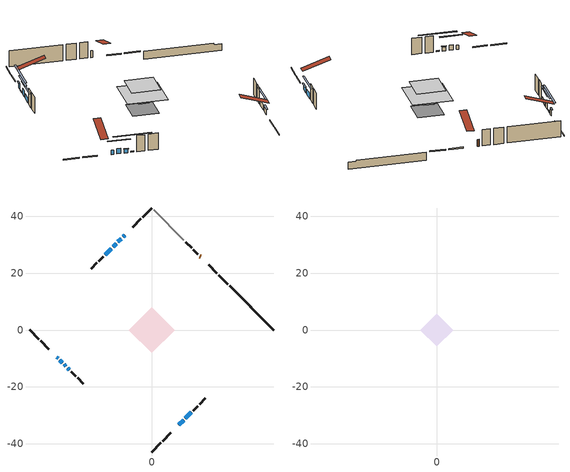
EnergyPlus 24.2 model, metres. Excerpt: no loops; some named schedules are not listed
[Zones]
conditioned space
 floor outside (Floor1 construction): -2.14,0 0,2.14 2.14,0 0,-2.14 z0.61
 floor adiabatic (AdiabaticFloorConstruction): -8.07,0 0,8.07 8.07,0 0,-8.07 z3.05
 floor foundation (Slab1 construction): -5.29,0 0,5.29 5.29,0 0,-5.29 z-1.77
 wall outside (RimJoist1 construction): 0,-42.99 3.19,-39.79 / -42.99,0 -39.79,-3.19 / 0,42.99 -3.19,39.79 / 26.81,16.18 23.62,19.37 z0.61:0.91
 wall outside (RimJoist2 construction): 3.85,-39.14 6.76,-36.23 / -39.14,-3.85 -36.23,-6.76 / -3.85,39.14 -6.76,36.23 / 22.96,20.02 20.05,22.93 z0.61:0.91
 wall outside (AdiabaticWallConstruction 1): 17.26,25.72 16.93,26.06 z0.61:2.64
 wall outside (AdiabaticWallConstruction): -33.44,-9.55 -33,-9.98 z0.61:1.83; -32.35,-10.64 -31.52,-11.47 / 9.55,-33.44 11.21,-31.78 / 11.86,-31.12 13.93,-29.05 z0.61:2.13; -9.55,33.44 -10.12,32.86 z0.61:2.34; -30.86,-12.12 -30.22,-12.77 z0.61:1.73; -10.78,32.21 -11.89,31.09 / -29.56,-13.42 -29,-13.98 z0.61:0.92; -12.55,30.44 -13.63,29.36 z0.61:2.44; -14.28,28.7 -16.44,26.55 z0.61:1.91
 wall outside (Wall1 construction): 14.59,-28.4 16.19,-26.8 / -28.35,-14.64 -26.75,-16.24 / -17.1,25.89 -18.7,24.29 / 16.27,26.71 14.68,28.31 z0.61:5.49
 wall outside (Wall2 construction): 16.84,-26.14 18.87,-24.12 / -26.09,-16.9 -24.07,-18.92 / -19.35,23.63 -21.37,21.61 / 14.02,28.97 12,30.99 z0.61:5.49
 wall foundation (FoundationWall1 construction): 27.47,15.52,-1.77 27.47,15.52,0.61 41.43,1.55,0.61 41.43,1.55,0.28 42.99,0,0.28 42.99,0,-1.77
 wall adiabatic (Wall3 construction): 11.34,31.65 0.66,42.33 z0.61:5.49
 window (WindowConstruction 7): -33.44,-9.55 -33.01,-9.98 z0.61:1.83
 window (WindowConstruction 3): -32.35,-10.64 -31.52,-11.47 z0.61:2.13
 window (WindowConstruction 4): -9.55,33.44 -10.12,32.86 z0.61:2.34
 window (WindowConstruction 5): 9.55,-33.44 11.21,-31.78 z0.61:2.13
 window (WindowConstruction 6): -30.86,-12.12 -30.22,-12.77 z0.61:1.73
 window (WindowConstruction 8): -10.78,32.21 -11.89,31.09 z0.61:0.91
 window (WindowConstruction): -12.55,30.44 -13.63,29.36 z0.61:2.44
 window (WindowConstruction 9): -29.56,-13.43 -29,-13.98 z0.61:0.91
 window (WindowConstruction 1): -14.28,28.7 -16.44,26.55 z0.61:1.91
 window (WindowConstruction 2): 11.86,-31.12 13.93,-29.06 z0.61:2.13
 door (Door): 17.26,25.73 16.93,26.05 z0.61:2.64
 ceiling adiabatic (AdiabaticFloorConstruction): 0,-8.07 8.07,0 0,8.07 -8.07,0 z3.05
attic - vented
 floor to conditioned space (Floor2 construction Reversed): -5.75,0 0,5.75 5.75,0 0,-5.75 z5.49
 roof outside (Roof1 construction): 8.89,-34.09,5.49 3.29,-28.49,8.13 1.81,-29.96,8.13 7.42,-35.57,5.49; -34.09,-8.89,5.49 -28.49,-3.29,8.13 -29.96,-1.81,8.13 -35.57,-7.42,5.49; -8.89,34.09,5.49 -3.29,28.49,8.13 -1.81,29.96,8.13 -7.42,35.57,5.49; 17.92,25.07,5.49 12.31,19.46,8.13 13.79,17.99,8.13 19.4,23.59,5.49
shading: -29.65,-13.33 -34.21,-8.77 -34.51,-9.06 -29.95,-13.62 z4.77; -10.27,32.72 -9.41,33.58 -9.7,33.87 -10.56,33.01 z2.54; 11.35,-31.64 9.41,-33.58 9.7,-33.87 11.64,-31.93 z2.34; -30.07,-12.91 -31.01,-11.98 -31.3,-12.27 -30.37,-13.2 z1.93; -15.49,27.5 -7.19,35.8 -7.48,36.09 -15.78,27.79 z6; -15.49,27.49 -10.68,32.3 -10.97,32.59 -15.78,27.78 z5.08; -25.41,-17.58 -33.15,-9.83 -33.44,-10.12 -25.7,-17.87 z6; -18.31,24.68 -12.42,30.57 -12.71,30.86 -18.6,24.97 z4.54; 15.8,-27.19 10,-32.99 10.29,-33.28 16.09,-27.48 z4.77
[Building]
Building 1: Terrain=Suburbs
[Site:Location]
Toronto City Centre_ON: Latitude {deg}=43.63; Longitude {deg}=-79.39; Time Zone {hr}=-5; Elevation {m}=77; Keep Site Location Information=Yes
[Site:GroundTemperature:Shallow]
5.01852, 3.26908, 3.12898, 3.95918, 7.29196, 10.6092, 13.4851, 15.3069, 15.4617, 13.9799, 11.1774, 7.9619
[Site:WaterMainsTemperature]
Calculation Method=Schedule; Temperature Schedule=mains temperature schedule
[Material] Roughness=Rough; Thermal Absorptance=0.9
Name | Thickness {m} | Conductivity {W/m-K} | Density {kg/m3} | Specific Heat {J/kg-K} | Solar Absorptance | Visible Absorptance
asphalt or fiberglass shingles | 0.00635 | 0.162714 | 1121.4 | 1465.45 | 0.4 | 0.4
ceiling loosefill ins | 0.169333 | 0.0480833 | 16.02 | 1046.75 | 0.7 | 0.7
ceiling stud and cavity | 0.1397 | 0.14885 | 65.682 | 1177.47 | 0.7 | 0.7
concrete 4.0 in. | 0.1016 | 1.803125 | 2242.8 | 837.4 | 0.7 | 0.7
concrete 8.0 in. | 0.2032 | 1.803125 | 2242.8 | 837.4 | 0.7 | 0.7
door material | 0.04445 | 0.053851 | 512.64 | 1214.23 | 0.7 | 0.7
exterior vertical ins | 0.0460229 | 0.029427 | 32.04 | 1214.23 | 0.7 | 0.7
floor covering | 0.0127 | 0.0433444 | 54.468 | 1339.84 | 0.6 | 0.6
floor rigid ins | 0.103632 | 0.029427 | 32.04 | 1214.23 | 0.7 | 0.7
floor rigid ins 1; wall rigid ins | 0.512978 | 0.029427 | 32.04 | 1214.23 | 0.7 | 0.7
floor stud and cavity | 0.1397 | 0.190625 | 92.3553 | 1139.71 | 0.7 | 0.7
floor stud and cavity 1 | 0.1397 | 1.75129 | 37.0049 | 1207.88 | 0.7 | 0.7
furniture material conditioned space 1 | 0.1524 | 0.115458 | 640.8 | 1214.23 | 0.6 | 0.6
gypsum board | 0.0127 | 0.160291 | 801 | 837.4 | 0.6 | 0.6
gypsum board 1 | 0.0127 | 0.160291 | 801 | 837.4 | 0.7 | 0.7
osb sheathing 0.5 in. | 0.0127 | 0.115458 | 512.64 | 1214.23 | 0.7 | 0.7
osb sheathing 0.5 in. 1 | 0.0127 | 0.115458 | 512.64 | 1214.23 | 0.4 | 0.4
osb sheathing 0.75 in. | 0.01905 | 0.115458 | 512.64 | 1214.23 | 0.7 | 0.7
osb sheathing 2.0 in. | 0.0508 | 0.115458 | 512.64 | 1214.23 | 0.7 | 0.7
rim joist rigid ins | 0.051816 | 0.029427 | 32.04 | 1214.23 | 0.7 | 0.7
rim joist stud and cavity | 0.0508 | 0.0406579 | 125.044 | 1163.47 | 0.6 | 0.6
rim joist stud and cavity 1 | 0.0508 | 0.0291244 | 125.044 | 1163.47 | 0.6 | 0.6
wall stud and cavity | 0.1397 | 0.0818765 | 139.0536 | 1170.24 | 0.7 | 0.7
wall stud and cavity 1 | 0.1397 | 0.0934493 | 139.0536 | 1170.24 | 0.7 | 0.7
wall stud and cavity 2 | 0.1397 | 0.084264 | 139.0536 | 1170.24 | 0.7 | 0.7
wall stud and cavity 3 | 0.0889 | 0.380278 | 52.3479 | 1209.89 | 0.7 | 0.7
wall stud and cavity 4 | 0.0889 | 0.391764 | 83.0341 | 1211.67 | 0.7 | 0.7
wood siding | 0.0254 | 0.102417 | 544.68 | 1172.36 | 0.4 | 0.4
wood siding 1; wood siding 2; wood siding 3 | 0.0254 | 0.102417 | 544.68 | 1172.36 | 0.7 | 0.7
[WindowMaterial:SimpleGlazingSystem]
Name | U-Factor {W/m2-K} | Solar Heat Gain Coefficient
WindowMaterial | 3.94791 | 0.63
WindowMaterial 1 | 6.96861 | 0.77
WindowMaterial 2 | 2.62267 | 0.5
WindowMaterial 3 | 2.61983 | 0.55
WindowMaterial 4 | 7.20481 | 0.73
WindowMaterial 5 | 6.70685 | 0.75
WindowMaterial 6 | 8.18995 | 0.61
[Construction]
AdiabaticFloorConstruction: floor stud and cavity 1, floor rigid ins 1, osb sheathing 0.75 in., floor covering
AdiabaticWallConstruction: wood siding 2, wall rigid ins, wall stud and cavity 3, gypsum board
AdiabaticWallConstruction 1: wood siding 3, wall rigid ins, wall stud and cavity 3, gypsum board
Door: door material
Floor1 construction: floor stud and cavity, floor rigid ins, osb sheathing 0.75 in., floor covering
Floor2 construction Reversed: gypsum board, ceiling stud and cavity, ceiling loosefill ins
FoundationWall1 construction: concrete 8.0 in., gypsum board 1
furniture construction conditioned space 1: furniture material conditioned space 1
PartitionWallConstruction: gypsum board, wall stud and cavity 4, gypsum board
RimJoist1 construction: wood siding 1, rim joist rigid ins, osb sheathing 2.0 in., rim joist stud and cavity
RimJoist2 construction: wood siding 1, osb sheathing 2.0 in., rim joist stud and cavity 1
Roof1 construction: asphalt or fiberglass shingles
Slab1 construction: concrete 4.0 in.
Wall1 construction: wood siding, osb sheathing 0.5 in., wall stud and cavity, gypsum board
Wall2 construction: wood siding, osb sheathing 0.5 in., wall stud and cavity 1, gypsum board
Wall3 construction: osb sheathing 0.5 in. 1, wall stud and cavity 2, gypsum board
WindowConstruction: WindowMaterial
WindowConstruction 1: WindowMaterial 1
WindowConstruction 2; WindowConstruction 3; WindowConstruction 5: WindowMaterial 2
WindowConstruction 4: WindowMaterial 3
WindowConstruction 6: WindowMaterial 4
WindowConstruction 7: WindowMaterial 5
WindowConstruction 8; WindowConstruction 9: WindowMaterial 6
[Zone] Multiplier=1; Part of Total Floor Area=Yes
Name | Volume {m3}
attic - vented | 28.4138
conditioned space | 487.6
[Space]
Name | Zone | Volume {m3}
attic - vented 1 | attic - vented | 28.4138
conditioned space 1 | conditioned space | 487.6
[ZoneInfiltration:EffectiveLeakageArea]
infil attic - vented 1: Zone or Space=attic - vented 1; Schedule=Always On Discrete; Effective Air Leakage Area {cm2}=2789.05; Stack Coefficient=0.000183748; Wind Coefficient=9.15865e-06
[ZoneMixing]
whole house fan mix: Zone or Space=attic - vented; Schedule=Always On Continuous; Design Flow Rate Calculation Method=Flow/Zone; Design Flow Rate {m3/s}=0; Source Zone or Space=conditioned space
[SurfaceProperty:ExposedFoundationPerimeter]
Slab1: Exposed Perimeter Calculation Method=TotalExposedPerimeter; Total Exposed Perimeter {m}=21.946
[InternalMass] Zone or ZoneList=conditioned space; Space or SpaceList=conditioned space 1
Name | Construction | Surface Area {m2}
furniture mass conditioned space 1 | furniture construction conditioned space 1 | 78.2119
partition wall mass | PartitionWallConstruction | 195.53
[Lights]
interior lighting: Zone or ZoneList or Space or SpaceList=conditioned space 1; Schedule=interior lighting schedule; Design Level Calculation Method=LightingLevel; Lighting Level {W}=343.2; Return Air Fraction=0; Fraction Radiant=0.6; Fraction Visible=0.2; Fraction Replaceable=1
[People]
occupants: Zone or ZoneList or Space or SpaceList=conditioned space 1; Number of People Schedule=occupants schedule; Number of People Calculation Method=People; Number of People=3; Fraction Radiant=0.314171; Sensible Heat Fraction=0.56303; Activity Level Schedule=occupants activity schedule; Carbon Dioxide Generation Rate {m3/s-W}=0; Enable ASHRAE 55 Comfort Warnings=No; Mean Radiant Temperature Calculation Type=EnclosureAveraged
[ElectricEquipment] Zone or ZoneList or Space or SpaceList=conditioned space 1; Design Level Calculation Method=EquipmentLevel
Name | Schedule | Design Level {W} | Fraction Latent | Fraction Radiant | Fraction Lost
clothes dryer | clothes dryer schedule | 140.772 | 0.015 | 0.081 | 0.85
clothes washer | clothes washer schedule | 32.1985 | 0.03 | 0.162 | 0.7
cooking range | cooking range schedule | 208.969 | 0.08 | 0.432 | 0.2
dishwasher | dishwasher schedule | 66.8632 | 0.3 | 0.18 | 0.4
fridge | fridge schedule | 72.9452 | 0 | 0.6 | 0
mech vent bath fan 0 | mech vent bath fan 0 schedule | 50.2 | 0 | 0 | 1
mech vent bath fan 1 | mech vent bath fan 1 schedule | 50.2 | 0 | 0 | 1
mech vent bath fan 2 | mech vent bath fan 2 schedule | 50.2 | 0 | 0 | 1
mech vent house fan | mech vent house fan schedule | 0 | 0 | 0 | 1
mech vent house fan cfis | mech vent house fan cfis schedule | 0 | 0 | 0 | 0
mech vent range fan 0 | mech vent range fan 0 schedule | 57 | 0 | 0 | 1
misc plug loads | misc plug loads schedule | 494.7 | 0.045 | 0.513 | 0.1
whole house fan | Always On Discrete | 0 | 0 | 0 | 1
[OtherEquipment] Zone or ZoneList or Space or SpaceList=conditioned space 1; Design Level Calculation Method=EquipmentLevel
Name | Fuel Type | Schedule | Design Level {W} | Fraction Latent | Fraction Radiant | Fraction Lost
clothes dryer 1 | Electricity | clothes dryer schedule | 0 | 0.015 | 0.081 | 0.85
cooking range 1 | Electricity | cooking range schedule | 0 | 0.08 | 0.432 | 0.2
general water use latent | None | general water use schedule | 59.3978 | 1 | 0 | 0
general water use sensible | None | general water use schedule | -58.539 | 0 | 0.6 | 0
mech vent house fan latent load | None | Always On Discrete | 0 | 1 | 0 | 0
mech vent house fan sensible load | None | Always On Discrete | 0 | 0 | 0 | 0
water heater energy adjustment1 | NaturalGas | Always On Discrete | 0.01 | 0 | 0 | 1
[ZoneInfiltration:DesignFlowRate] Zone or ZoneList or Space or SpaceList=conditioned space 1; Schedule=Always On Discrete; Design Flow Rate Calculation Method=Flow/Zone; Design Flow Rate {m3/s}=0
infil flow; natural vent flow; whole house fan flow
[AvailabilityManager:Scheduled]
central ac and furnace airloop Availability Manager: Schedule=Always On Discrete
[Foundation:Kiva]
Foundation Kiva 1: Initial Indoor Air Temperature {C}=18; Wall Height Above Grade {m}=0.609996; Wall Depth Below Slab {m}=0.2032; Custom Block Material Name 1=exterior vertical ins; Custom Block Depth 1 {m}=2.38; Custom Block X Position 1 {m}=0.2159; Custom Block Z Position 1 {m}=0
[Foundation:Kiva:Settings]
Soil Conductivity {W/m-K}=0.849921; Soil Density {kg/m3}=1842.3; Soil Specific Heat {J/kg-K}=418.7; Ground Solar Absorptivity=0.9; Ground Thermal Absorptivity=0.9; Ground Surface Roughness {m}=0.03; Far-Field Width {m}=40; Deep-Ground Boundary Condition=ZeroFlux; Deep-Ground Depth {m}=40; Minimum Cell Dimension {m}=0.2; Maximum Cell Growth Coefficient=3; Simulation Timestep=Timestep
[Exterior:Lights]
exterior lighting: Schedule=exterior lighting schedule; Design Level {W}=75.6
[EnergyManagementSystem:GlobalVariable]
central_ac_and_furnace_airloop_Fan_RTF
infil_program_Qfan
infil_program_Qinf
natural_vent_program_Qnv
natural_vent_program_Qwhf
[EnergyManagementSystem:Sensor]
Name | Output:Variable or Output:Meter Index Key | Output:Variable or Output:Meter
airflow_gain | infil flow | Infiltration Sensible Heat Gain Energy
airflow_gain_1 | natural vent flow | Infiltration Sensible Heat Gain Energy
airflow_gain_2 | whole house fan flow | Infiltration Sensible Heat Gain Energy
airflow_loss | infil flow | Infiltration Sensible Heat Loss Energy
airflow_loss_1 | natural vent flow | Infiltration Sensible Heat Loss Energy
airflow_loss_2 | whole house fan flow | Infiltration Sensible Heat Loss Energy
clg_load_cond |  | Cooling:EnergyTransfer:Zone:CONDITIONED SPACE
clg_sp_s; clg_sp_s_1 | cooling setpoint | Schedule Value
clothes_dryer_exhaust_0_sch_s | clothes dryer exhaust 0 schedule | Schedule Value
cool_season | cooling season schedule | Schedule Value
htg_load_cond |  | Heating:EnergyTransfer:Zone:CONDITIONED SPACE
htg_sp_s; htg_sp_s_1 | heating setpoint | Schedule Value
ig_ee_conv | clothes dryer | Electric Equipment Convective Heating Energy
ig_ee_conv_2 | cooking range | Electric Equipment Convective Heating Energy
ig_ee_conv_4 | fridge | Electric Equipment Convective Heating Energy
ig_ee_conv_5 | misc plug loads | Electric Equipment Convective Heating Energy
ig_ee_conv_6 | whole house fan | Electric Equipment Convective Heating Energy
ig_ee_rad | clothes dryer | Electric Equipment Radiant Heating Energy
ig_ee_rad_2 | cooking range | Electric Equipment Radiant Heating Energy
ig_ee_rad_4 | fridge | Electric Equipment Radiant Heating Energy
ig_ee_rad_5 | misc plug loads | Electric Equipment Radiant Heating Energy
ig_ee_rad_6 | whole house fan | Electric Equipment Radiant Heating Energy
ig_lgt_conv | interior lighting | Lights Convective Heating Energy
ig_lgt_rad | interior lighting | Lights Radiant Heating Energy
ig_lgt_vis | interior lighting | Lights Visible Radiation Heating Energy
ig_oe_conv | clothes dryer 1 | Other Equipment Convective Heating Energy
ig_oe_conv_1 | cooking range 1 | Other Equipment Convective Heating Energy
ig_oe_conv_2 | general water use latent | Other Equipment Convective Heating Energy
ig_oe_conv_3 | general water use sensible | Other Equipment Convective Heating Energy
ig_oe_conv_4 | water heater energy adjustment1 | Other Equipment Convective Heating Energy
ig_oe_rad | clothes dryer 1 | Other Equipment Radiant Heating Energy
ig_oe_rad_1 | cooking range 1 | Other Equipment Radiant Heating Energy
ig_oe_rad_2 | general water use latent | Other Equipment Radiant Heating Energy
ig_oe_rad_3 | general water use sensible | Other Equipment Radiant Heating Energy
ig_oe_rad_4 | water heater energy adjustment1 | Other Equipment Radiant Heating Energy
ig_ppl_conv | occupants | People Convective Heating Energy
ig_ppl_rad | occupants | People Radiant Heating Energy
im_conv | furniture mass conditioned space 1 | Surface Inside Face Convection Heat Gain Energy
im_conv_1 | partition wall mass | Surface Inside Face Convection Heat Gain Energy
im_ig | furniture mass conditioned space 1 | Surface Inside Face Internal Gains Radiation Heat Gain Energy
im_ig_1 | partition wall mass | Surface Inside Face Internal Gains Radiation Heat Gain Energy
im_lgt | furniture mass conditioned space 1 | Surface Inside Face Lights Radiation Heat Gain Energy
im_lgt_1 | partition wall mass | Surface Inside Face Lights Radiation Heat Gain Energy
im_sol | furniture mass conditioned space 1 | Surface Inside Face Solar Radiation Heat Gain Energy
im_sol_1 | partition wall mass | Surface Inside Face Solar Radiation Heat Gain Energy
im_surf | furniture mass conditioned space 1 | Surface Inside Face Net Surface Thermal Radiation Heat Gain Energy
im_surf_1 | partition wall mass | Surface Inside Face Net Surface Thermal Radiation Heat Gain Energy
mech_vent_bath_fan_0_sch_s | mech vent bath fan 0 schedule | Schedule Value
mech_vent_bath_fan_1_sch_s | mech vent bath fan 1 schedule | Schedule Value
mech_vent_bath_fan_2_sch_s | mech vent bath fan 2 schedule | Schedule Value
mech_vent_range_fan_0_sch_s | mech vent range fan 0 schedule | Schedule Value
mv_conv | mech vent bath fan 0 | Electric Equipment Convective Heating Energy
mv_conv_1 | mech vent bath fan 1 | Electric Equipment Convective Heating Energy
mv_conv_2 | mech vent bath fan 2 | Electric Equipment Convective Heating Energy
mv_conv_3 | mech vent house fan | Electric Equipment Convective Heating Energy
mv_conv_4 | mech vent house fan cfis | Electric Equipment Convective Heating Energy
mv_conv_5 | mech vent range fan 0 | Electric Equipment Convective Heating Energy
mv_conv_6 | mech vent house fan latent load | Other Equipment Convective Heating Energy
mv_conv_7 | mech vent house fan sensible load | Other Equipment Convective Heating Energy
mv_rad | mech vent bath fan 0 | Electric Equipment Radiant Heating Energy
mv_rad_1 | mech vent bath fan 1 | Electric Equipment Radiant Heating Energy
mv_rad_2 | mech vent bath fan 2 | Electric Equipment Radiant Heating Energy
mv_rad_3 | mech vent house fan | Electric Equipment Radiant Heating Energy
mv_rad_4 | mech vent house fan cfis | Electric Equipment Radiant Heating Energy
mv_rad_5 | mech vent range fan 0 | Electric Equipment Radiant Heating Energy
mv_rad_6 | mech vent house fan latent load | Other Equipment Radiant Heating Energy
mv_rad_7 | mech vent house fan sensible load | Other Equipment Radiant Heating Energy
natural_vent_s | natural vent schedule | Schedule Value
out_pb_s |  | Site Outdoor Air Barometric Pressure
out_wt_s |  | Site Outdoor Air Humidity Ratio
site_vw_s |  | Site Wind Speed
ss_back_out | Window1 | Surface Window Shortwave from Zone Back Out Window Heat Transfer Rate
ss_back_out_1 | Window10 | Surface Window Shortwave from Zone Back Out Window Heat Transfer Rate
ss_back_out_2 | Window12 | Surface Window Shortwave from Zone Back Out Window Heat Transfer Rate
ss_back_out_3 | Window14 | Surface Window Shortwave from Zone Back Out Window Heat Transfer Rate
ss_back_out_4 | Window18 | Surface Window Shortwave from Zone Back Out Window Heat Transfer Rate
ss_back_out_5 | Window19 | Surface Window Shortwave from Zone Back Out Window Heat Transfer Rate
ss_back_out_6 | Window2 | Surface Window Shortwave from Zone Back Out Window Heat Transfer Rate
ss_back_out_7 | Window21 | Surface Window Shortwave from Zone Back Out Window Heat Transfer Rate
ss_back_out_8 | Window3 | Surface Window Shortwave from Zone Back Out Window Heat Transfer Rate
ss_back_out_9 | Window5 | Surface Window Shortwave from Zone Back Out Window Heat Transfer Rate
ss_conv | Door1 | Surface Inside Face Convection Heat Gain Energy
ss_conv_1 | Window1 | Surface Inside Face Convection Heat Gain Energy
ss_conv_10 | Window5 | Surface Inside Face Convection Heat Gain Energy
ss_conv_2 | Window10 | Surface Inside Face Convection Heat Gain Energy
ss_conv_3 | Window12 | Surface Inside Face Convection Heat Gain Energy
ss_conv_4 | Window14 | Surface Inside Face Convection Heat Gain Energy
ss_conv_5 | Window18 | Surface Inside Face Convection Heat Gain Energy
ss_conv_6 | Window19 | Surface Inside Face Convection Heat Gain Energy
ss_conv_7 | Window2 | Surface Inside Face Convection Heat Gain Energy
ss_conv_8 | Window21 | Surface Inside Face Convection Heat Gain Energy
ss_conv_9 | Window3 | Surface Inside Face Convection Heat Gain Energy
ss_ig | Door1 | Surface Inside Face Internal Gains Radiation Heat Gain Energy
ss_ig_1 | Window1 | Surface Inside Face Internal Gains Radiation Heat Gain Energy
ss_ig_10 | Window5 | Surface Inside Face Internal Gains Radiation Heat Gain Energy
ss_ig_2 | Window10 | Surface Inside Face Internal Gains Radiation Heat Gain Energy
ss_ig_3 | Window12 | Surface Inside Face Internal Gains Radiation Heat Gain Energy
ss_ig_4 | Window14 | Surface Inside Face Internal Gains Radiation Heat Gain Energy
ss_ig_5 | Window18 | Surface Inside Face Internal Gains Radiation Heat Gain Energy
ss_ig_6 | Window19 | Surface Inside Face Internal Gains Radiation Heat Gain Energy
ss_ig_7 | Window2 | Surface Inside Face Internal Gains Radiation Heat Gain Energy
ss_ig_8 | Window21 | Surface Inside Face Internal Gains Radiation Heat Gain Energy
ss_ig_9 | Window3 | Surface Inside Face Internal Gains Radiation Heat Gain Energy
ss_lgt | Door1 | Surface Inside Face Lights Radiation Heat Gain Energy
ss_sol | Door1 | Surface Inside Face Solar Radiation Heat Gain Energy
ss_surf | Door1 | Surface Inside Face Net Surface Thermal Radiation Heat Gain Energy
ss_surf_1 | Window1 | Surface Inside Face Net Surface Thermal Radiation Heat Gain Energy
ss_surf_10 | Window5 | Surface Inside Face Net Surface Thermal Radiation Heat Gain Energy
ss_surf_2 | Window10 | Surface Inside Face Net Surface Thermal Radiation Heat Gain Energy
ss_surf_3 | Window12 | Surface Inside Face Net Surface Thermal Radiation Heat Gain Energy
ss_surf_4 | Window14 | Surface Inside Face Net Surface Thermal Radiation Heat Gain Energy
ss_surf_5 | Window18 | Surface Inside Face Net Surface Thermal Radiation Heat Gain Energy
ss_surf_6 | Window19 | Surface Inside Face Net Surface Thermal Radiation Heat Gain Energy
ss_surf_7 | Window2 | Surface Inside Face Net Surface Thermal Radiation Heat Gain Energy
ss_surf_8 | Window21 | Surface Inside Face Net Surface Thermal Radiation Heat Gain Energy
ss_surf_9 | Window3 | Surface Inside Face Net Surface Thermal Radiation Heat Gain Energy
ss_trans_in | Window1 | Surface Window Transmitted Solar Radiation Rate
ss_trans_in_1 | Window10 | Surface Window Transmitted Solar Radiation Rate
ss_trans_in_2 | Window12 | Surface Window Transmitted Solar Radiation Rate
ss_trans_in_3 | Window14 | Surface Window Transmitted Solar Radiation Rate
ss_trans_in_4 | Window18 | Surface Window Transmitted Solar Radiation Rate
ss_trans_in_5 | Window19 | Surface Window Transmitted Solar Radiation Rate
ss_trans_in_6 | Window2 | Surface Window Transmitted Solar Radiation Rate
ss_trans_in_7 | Window21 | Surface Window Transmitted Solar Radiation Rate
ss_trans_in_8 | Window3 | Surface Window Transmitted Solar Radiation Rate
ss_trans_in_9 | Window5 | Surface Window Transmitted Solar Radiation Rate
ss_trans_out | Window1 | Surface Inside Face Initial Transmitted Diffuse Transmitted Out Window Solar Radiation Rate
ss_trans_out_1 | Window10 | Surface Inside Face Initial Transmitted Diffuse Transmitted Out Window Solar Radiation Rate
ss_trans_out_2 | Window12 | Surface Inside Face Initial Transmitted Diffuse Transmitted Out Window Solar Radiation Rate
ss_trans_out_3 | Window14 | Surface Inside Face Initial Transmitted Diffuse Transmitted Out Window Solar Radiation Rate
ss_trans_out_4 | Window18 | Surface Inside Face Initial Transmitted Diffuse Transmitted Out Window Solar Radiation Rate
ss_trans_out_5 | Window19 | Surface Inside Face Initial Transmitted Diffuse Transmitted Out Window Solar Radiation Rate
ss_trans_out_6 | Window2 | Surface Inside Face Initial Transmitted Diffuse Transmitted Out Window Solar Radiation Rate
ss_trans_out_7 | Window21 | Surface Inside Face Initial Transmitted Diffuse Transmitted Out Window Solar Radiation Rate
ss_trans_out_8 | Window3 | Surface Inside Face Initial Transmitted Diffuse Transmitted Out Window Solar Radiation Rate
ss_trans_out_9 | Window5 | Surface Inside Face Initial Transmitted Diffuse Transmitted Out Window Solar Radiation Rate
s_conv | Floor1 | Surface Inside Face Convection Heat Gain Energy
s_conv_1 | Floor2 | Surface Inside Face Convection Heat Gain Energy
s_conv_10 | RimJoist2:225 | Surface Inside Face Convection Heat Gain Energy
s_conv_11 | RimJoist2:315 | Surface Inside Face Convection Heat Gain Energy
s_conv_12 | RimJoist2:45 | Surface Inside Face Convection Heat Gain Energy
s_conv_13 | Slab1 | Surface Inside Face Convection Heat Gain Energy
s_conv_14 | Wall1:135 | Surface Inside Face Convection Heat Gain Energy
s_conv_15 | Wall1:225 | Surface Inside Face Convection Heat Gain Energy
s_conv_16 | Wall1:315 | Surface Inside Face Convection Heat Gain Energy
s_conv_17 | Wall1:45 | Surface Inside Face Convection Heat Gain Energy
s_conv_18 | Wall2:135 | Surface Inside Face Convection Heat Gain Energy
s_conv_19 | Wall2:225 | Surface Inside Face Convection Heat Gain Energy
s_conv_2 | FoundationWall1 | Surface Inside Face Convection Heat Gain Energy
s_conv_20 | Wall2:315 | Surface Inside Face Convection Heat Gain Energy
s_conv_21 | Wall2:45 | Surface Inside Face Convection Heat Gain Energy
s_conv_22 | Wall3 | Surface Inside Face Convection Heat Gain Energy
s_conv_3 | inferred conditioned ceiling | Surface Inside Face Convection Heat Gain Energy
s_conv_4 | inferred conditioned floor | Surface Inside Face Convection Heat Gain Energy
s_conv_5 | RimJoist1:135 | Surface Inside Face Convection Heat Gain Energy
s_conv_6 | RimJoist1:225 | Surface Inside Face Convection Heat Gain Energy
s_conv_7 | RimJoist1:315 | Surface Inside Face Convection Heat Gain Energy
